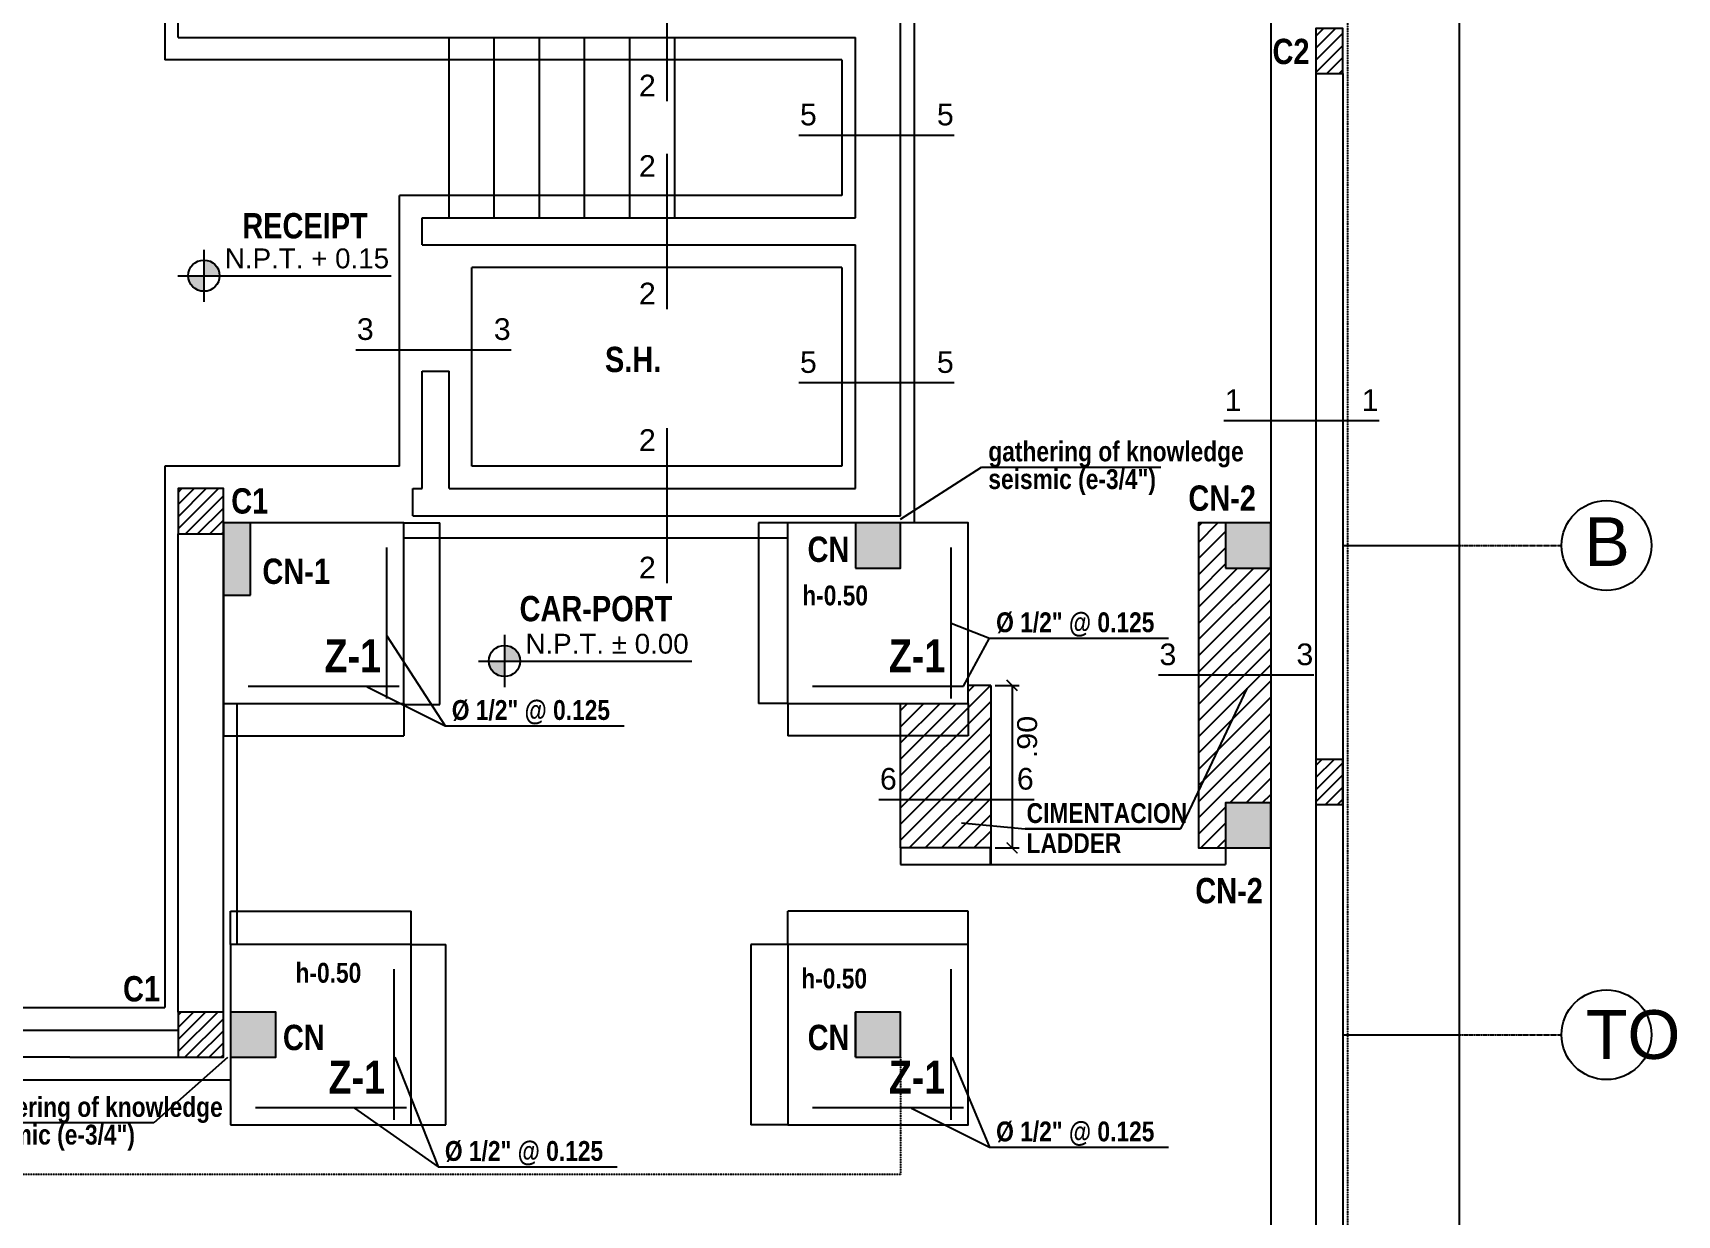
# Model space of a CAD drawing. Header units: millimetres. Extents: x -249630 to 95394, y -188036 to 109963.
# Drawn here: x 9735 to 18841, y -83401 to -76852 of the extents above; entities that cross this region are included whole.
import ezdxf

# ---------------------------------------------------------------- set-up
doc = ezdxf.new("R2010")
doc.units = ezdxf.units.MM
doc.header["$PDMODE"] = 2
doc.linetypes.add('ACAD_ISO04W100', pattern=[30, 24, -3, 0, -3])
doc.linetypes.add('DASHED2', pattern=[9.525, 6.35, -3.175])
for name, color, linetype in [('03', 3, 'Continuous'), ('04', 4, 'Continuous'), ('05', 5, 'Continuous'), ('DETALLES', 3, 'Continuous'), ('EJES', 161, 'Continuous'), ('Layer1', 2, 'Continuous'), ('Layer4', 6, 'Continuous'), ('Layer8', 8, 'Continuous'), ('SOMBRA', 252, 'Continuous'), ('SUBTITULOS', 90, 'Continuous'), ('TEXTOS', 11, 'Continuous'), ('VEREDA', 1, 'Continuous')]:
    doc.layers.add(name, color=color, linetype=linetype)
doc.styles.add('aaaaa', font='arial.ttf', dxfattribs={"height": 0.15})
doc.styles.add('ARIAL', font='arial.ttf', dxfattribs={"height": 0.14})
doc.styles.add('COTAS', font='arial.ttf', dxfattribs={"width": 1.1})
doc.styles.add('DESCRIPCION(E)', font='swisscbi.ttf', dxfattribs={"width": 1.1, "oblique": 15, "height": 0.15})
doc.styles.add('NIVEL', font='arial.ttf', dxfattribs={"width": 1.1, "height": 0.15})
doc.styles.add('SUBTITULOS(E)', font='swisscbi.ttf', dxfattribs={"oblique": 15, "height": 0.2})
doc.dimstyles.new('COTA1-50', dxfattribs={"dimscale": 0.5, "dimtxt": 0.22, "dimasz": 0.12, "dimexe": 0.08, "dimexo": 0.05, "dimgap": 0.076, "dimtad": 2, "dimzin": 4, "dimdsep": 46, "dimtxsty": 'COTAS', "dimblk": 'ARCHTICK', "dimcen": -0.1, "dimclrd": 141, "dimclre": 141, "dimclrt": 11, "dimadec": 0, "dimazin": 0, "dimtfac": 1, "dimtix": 1, "dimtmove": 1, "dimatfit": 3, "dimfxl": 1, "dimtolj": 1, "dimtzin": 0, "dimarcsym": 0})
pattern_1 = [(45, (-98613.554, -287423.35), (-33.67596, 33.67596), [])]
pattern_2 = [(45, (-98613.554, -287423.35), (-44.90128, 44.90128), [])]

# ---------------------------------------------------------------- blocks, each defined once
blk = doc.blocks.new('_ArchTick')
at = {"color": 0, "linetype": 'ByBlock', "const_width": 0.15}
blk.add_lwpolyline([(-0.5, -0.5), (0.5, 0.5)], dxfattribs=at)
blk = doc.blocks.new('*D547')
at = {"layer": '04', "color": 141, "lineweight": -2, "transparency": 16777216}
for p, q in [((13914.8, -79566.6), (13753.4, -79566.6)), ((13753.5, -79566.6), (13753.5, -80566.6)), ((13914.8, -80566.6), (13753.4, -80566.6))]:
    blk.add_line(p, q, dxfattribs=at)
at = {"layer": 'Defpoints', "color": 0, "transparency": 16777216}
for p in [(13914.9, -79566.6), (13753.5, -80566.6), (13914.9, -80566.6)]:
    blk.add_point(p, dxfattribs=at)
at = {"layer": '04', "color": 141, "lineweight": -2, "transparency": 16777216, "xscale": 0.06, "yscale": 0.06, "zscale": 0.06}
for p, rotation in [((13753.5, -79566.6), 90), ((13753.5, -80566.6), 270)]:
    blk.add_blockref('_ArchTick', p, dxfattribs=dict(at, rotation=rotation))
at = {"layer": '04', "color": 11, "transparency": 16777216, "insert": (13753.4, -80066.6), "char_height": 0.11, "attachment_point": 5, "rotation": 90, "style": 'COTAS'}
blk.add_mtext('\\A1;1000.00', dxfattribs=at)
blk = doc.blocks.new('*D585')
at = {"layer": '04', "color": 141, "lineweight": -2, "transparency": 16777216}
for p, q in [((13914.9, -80566.7), (13914.9, -80745.2)), ((14914.9, -80566.7), (14914.9, -80745.2)), ((14914.9, -80745.1), (13914.9, -80745.1))]:
    blk.add_line(p, q, dxfattribs=at)
at = {"layer": 'Defpoints', "color": 0, "transparency": 16777216}
for p in [(13914.9, -80566.6), (14914.9, -80566.6), (13914.9, -80745.1)]:
    blk.add_point(p, dxfattribs=at)
at = {"layer": '04', "color": 141, "lineweight": -2, "transparency": 16777216, "xscale": 0.06, "yscale": 0.06, "zscale": 0.06, "rotation": 180}
blk.add_blockref('_ArchTick', (13914.9, -80745.1), dxfattribs=at)
at = {"layer": '04', "color": 141, "lineweight": -2, "transparency": 16777216, "xscale": 0.06, "yscale": 0.06, "zscale": 0.06}
blk.add_blockref('_ArchTick', (14914.9, -80745.1), dxfattribs=at)
at = {"layer": '04', "color": 11, "transparency": 16777216, "insert": (14414.9, -80745.2), "char_height": 0.11, "attachment_point": 5, "style": 'COTAS'}
blk.add_mtext('\\A1;1000.00', dxfattribs=at)
blk = doc.blocks.new('*D548')
at = {"layer": '04', "color": 141, "lineweight": -2, "transparency": 16777216}
for p, q in [((10829.9, -81901.2), (10829.9, -81718.1)), ((10829.9, -81718.1), (11829.9, -81718.1)), ((11829.9, -81901.2), (11829.9, -81718.1))]:
    blk.add_line(p, q, dxfattribs=at)
at = {"layer": 'Defpoints', "color": 0, "transparency": 16777216}
for p in [(11829.9, -81718.1), (10829.9, -81901.3), (11829.9, -81901.3)]:
    blk.add_point(p, dxfattribs=at)
at = {"layer": '04', "color": 141, "lineweight": -2, "transparency": 16777216, "xscale": 0.06, "yscale": 0.06, "zscale": 0.06, "rotation": 180}
blk.add_blockref('_ArchTick', (10829.9, -81718.1), dxfattribs=at)
at = {"layer": '04', "color": 141, "lineweight": -2, "transparency": 16777216, "xscale": 0.06, "yscale": 0.06, "zscale": 0.06}
blk.add_blockref('_ArchTick', (11829.9, -81718.1), dxfattribs=at)
at = {"layer": '04', "color": 11, "transparency": 16777216, "insert": (11329.9, -81718), "char_height": 0.11, "attachment_point": 5, "style": 'COTAS'}
blk.add_mtext('\\A1;1000.00', dxfattribs=at)
blk = doc.blocks.new('*D549')
at = {"layer": '04', "color": 141, "lineweight": -2, "transparency": 16777216}
for p, q in [((11829.9, -81901.3), (12022.2, -81901.3)), ((12022.2, -82901.3), (12022.2, -81901.3)), ((11829.9, -82901.3), (12022.2, -82901.3))]:
    blk.add_line(p, q, dxfattribs=at)
at = {"layer": 'Defpoints', "color": 0, "transparency": 16777216}
for p in [(11829.9, -81901.3), (12022.2, -81901.3), (11829.9, -82901.3)]:
    blk.add_point(p, dxfattribs=at)
at = {"layer": '04', "color": 141, "lineweight": -2, "transparency": 16777216, "xscale": 0.06, "yscale": 0.06, "zscale": 0.06}
for p, rotation in [((12022.2, -81901.3), 90), ((12022.2, -82901.3), 270)]:
    blk.add_blockref('_ArchTick', p, dxfattribs=dict(at, rotation=rotation))
at = {"layer": '04', "color": 11, "transparency": 16777216, "insert": (12022.3, -82401.3), "char_height": 0.11, "attachment_point": 5, "rotation": 90, "style": 'COTAS'}
blk.add_mtext('\\A1;1000.00', dxfattribs=at)
blk = doc.blocks.new('*D550')
at = {"layer": '04', "color": 141, "lineweight": -2, "transparency": 16777216}
for p, q in [((13915.2, -81901.3), (13711.6, -81901.3)), ((13711.6, -81901.3), (13711.6, -82901.3)), ((13915.2, -82901.3), (13711.6, -82901.3))]:
    blk.add_line(p, q, dxfattribs=at)
at = {"layer": 'Defpoints', "color": 0, "transparency": 16777216}
for p in [(13915.2, -81901.3), (13711.6, -82901.3), (13915.2, -82901.3)]:
    blk.add_point(p, dxfattribs=at)
at = {"layer": '04', "color": 141, "lineweight": -2, "transparency": 16777216, "xscale": 0.06, "yscale": 0.06, "zscale": 0.06}
for p, rotation in [((13711.6, -81901.3), 90), ((13711.6, -82901.3), 270)]:
    blk.add_blockref('_ArchTick', p, dxfattribs=dict(at, rotation=rotation))
at = {"layer": '04', "color": 11, "transparency": 16777216, "insert": (13711.5, -82401.3), "char_height": 0.11, "attachment_point": 5, "rotation": 90, "style": 'COTAS'}
blk.add_mtext('\\A1;1000.00', dxfattribs=at)
blk = doc.blocks.new('*D551')
at = {"layer": '04', "color": 141, "lineweight": -2, "transparency": 16777216}
for p, q in [((13915.2, -81901.2), (13915.2, -81718.1)), ((14915.2, -81718.1), (13915.2, -81718.1)), ((14915.2, -81901.2), (14915.2, -81718.1))]:
    blk.add_line(p, q, dxfattribs=at)
at = {"layer": 'Defpoints', "color": 0, "transparency": 16777216}
for p in [(13915.2, -81718.1), (13915.2, -81901.3), (14915.2, -81901.3)]:
    blk.add_point(p, dxfattribs=at)
at = {"layer": '04', "color": 141, "lineweight": -2, "transparency": 16777216, "xscale": 0.06, "yscale": 0.06, "zscale": 0.06, "rotation": 180}
blk.add_blockref('_ArchTick', (13915.2, -81718.1), dxfattribs=at)
at = {"layer": '04', "color": 141, "lineweight": -2, "transparency": 16777216, "xscale": 0.06, "yscale": 0.06, "zscale": 0.06}
blk.add_blockref('_ArchTick', (14915.2, -81718.1), dxfattribs=at)
at = {"layer": '04', "color": 11, "transparency": 16777216, "insert": (14415.2, -81718), "char_height": 0.11, "attachment_point": 5, "style": 'COTAS'}
blk.add_mtext('\\A1;1000.00', dxfattribs=at)
blk = doc.blocks.new('*D380')
at = {"layer": 'Defpoints', "color": 0, "transparency": 16777216}
for p in [(16989.9, -72711.6), (16989.9, -79691.6), (17634, -79691.6)]:
    blk.add_point(p, dxfattribs=at)
at = {"layer": 'SOMBRA', "color": 141, "lineweight": -2, "transparency": 16777216}
for p, q in [((16989.9, -72711.6), (17634.1, -72711.6)), ((17634, -72711.6), (17634, -79691.6)), ((16989.9, -79691.6), (17634.1, -79691.6))]:
    blk.add_line(p, q, dxfattribs=at)
at = {"layer": 'SOMBRA', "color": 141, "lineweight": -2, "transparency": 16777216, "xscale": 0.06, "yscale": 0.06, "zscale": 0.06}
for p, rotation in [((17634, -72711.6), 90), ((17634, -79691.6), 270)]:
    blk.add_blockref('_ArchTick', p, dxfattribs=dict(at, rotation=rotation))
at = {"layer": 'SOMBRA', "color": 11, "transparency": 16777216, "insert": (17634.1, -76201.6), "char_height": 0.11, "attachment_point": 5, "rotation": 90, "style": 'COTAS'}
blk.add_mtext('\\A1;6980.00', dxfattribs=at)
blk = doc.blocks.new('*D381')
at = {"layer": 'Defpoints', "color": 0, "transparency": 16777216}
for p in [(16989.9, -79691.6), (16989.9, -82401.6), (17634, -82401.6)]:
    blk.add_point(p, dxfattribs=at)
at = {"layer": 'SOMBRA', "color": 141, "lineweight": -2, "transparency": 16777216}
for p, q in [((16989.9, -79691.6), (17634.1, -79691.6)), ((17634, -79691.6), (17634, -82401.6)), ((16989.9, -82401.6), (17634.1, -82401.6))]:
    blk.add_line(p, q, dxfattribs=at)
at = {"layer": 'SOMBRA', "color": 141, "lineweight": -2, "transparency": 16777216, "xscale": 0.06, "yscale": 0.06, "zscale": 0.06}
for p, rotation in [((17634, -79691.6), 90), ((17634, -82401.6), 270)]:
    blk.add_blockref('_ArchTick', p, dxfattribs=dict(at, rotation=rotation))
at = {"layer": 'SOMBRA', "color": 11, "transparency": 16777216, "insert": (17634.1, -81046.6), "char_height": 0.11, "attachment_point": 5, "rotation": 90, "style": 'COTAS'}
blk.add_mtext('\\A1;2710.00', dxfattribs=at)
blk = doc.blocks.new('*D382')
at = {"layer": 'Defpoints', "color": 0, "transparency": 16777216}
for p in [(16989.9, -82401.6), (15889.9, -85526.6), (17634, -85526.6)]:
    blk.add_point(p, dxfattribs=at)
at = {"layer": 'SOMBRA', "color": 141, "lineweight": -2, "transparency": 16777216}
for p, q in [((16989.9, -82401.6), (17634.1, -82401.6)), ((17634, -82401.6), (17634, -85526.6)), ((15889.9, -85526.6), (17634.1, -85526.6))]:
    blk.add_line(p, q, dxfattribs=at)
at = {"layer": 'SOMBRA', "color": 141, "lineweight": -2, "transparency": 16777216, "xscale": 0.06, "yscale": 0.06, "zscale": 0.06}
for p, rotation in [((17634, -82401.6), 90), ((17634, -85526.6), 270)]:
    blk.add_blockref('_ArchTick', p, dxfattribs=dict(at, rotation=rotation))
at = {"layer": 'SOMBRA', "color": 11, "transparency": 16777216, "insert": (17634.1, -83964.1), "char_height": 0.11, "attachment_point": 5, "rotation": 90, "style": 'COTAS'}
blk.add_mtext('\\A1;3125.00', dxfattribs=at)
blk = doc.blocks.new('*D462')
at = {"layer": '04', "color": 141, "lineweight": -2, "transparency": 16777216}
for p, q in [((10789.9, -80566.7), (10789.9, -80745.2)), ((11789.9, -80566.7), (11789.9, -80745.2)), ((10789.9, -80745.1), (11789.9, -80745.1))]:
    blk.add_line(p, q, dxfattribs=at)
at = {"layer": 'Defpoints', "color": 0, "transparency": 16777216}
for p in [(10789.9, -80566.6), (11789.9, -80566.6), (11789.9, -80745.1)]:
    blk.add_point(p, dxfattribs=at)
at = {"layer": '04', "color": 141, "lineweight": -2, "transparency": 16777216, "xscale": 0.06, "yscale": 0.06, "zscale": 0.06, "rotation": 180}
blk.add_blockref('_ArchTick', (10789.9, -80745.1), dxfattribs=at)
at = {"layer": '04', "color": 141, "lineweight": -2, "transparency": 16777216, "xscale": 0.06, "yscale": 0.06, "zscale": 0.06}
blk.add_blockref('_ArchTick', (11789.9, -80745.1), dxfattribs=at)
at = {"layer": '04', "color": 11, "transparency": 16777216, "insert": (11289.9, -80745.2), "char_height": 0.11, "attachment_point": 5, "style": 'COTAS'}
blk.add_mtext('\\A1;1000.00', dxfattribs=at)
blk = doc.blocks.new('*D463')
at = {"layer": '04', "color": 141, "lineweight": -2, "transparency": 16777216}
for p, q in [((11789.9, -79566.6), (11987.8, -79566.6)), ((11987.8, -80571.6), (11987.8, -79566.6)), ((11789.9, -80571.6), (11987.8, -80571.6))]:
    blk.add_line(p, q, dxfattribs=at)
at = {"layer": 'Defpoints', "color": 0, "transparency": 16777216}
for p in [(11789.9, -79566.6), (11987.8, -79566.6), (11789.9, -80571.6)]:
    blk.add_point(p, dxfattribs=at)
at = {"layer": '04', "color": 141, "lineweight": -2, "transparency": 16777216, "xscale": 0.06, "yscale": 0.06, "zscale": 0.06}
for p, rotation in [((11987.8, -79566.6), 90), ((11987.8, -80571.6), 270)]:
    blk.add_blockref('_ArchTick', p, dxfattribs=dict(at, rotation=rotation))
at = {"layer": '04', "color": 11, "transparency": 16777216, "insert": (11987.9, -80069.1), "char_height": 0.11, "attachment_point": 5, "rotation": 90, "style": 'COTAS'}
blk.add_mtext('\\A1;1005.00', dxfattribs=at)
blk = doc.blocks.new('*D529')
at = {"layer": 'Defpoints', "color": 0, "transparency": 16777216}
for p in [(14539.9, -81366.6), (15039.9, -81366.6), (15039.9, -81458.5)]:
    blk.add_point(p, dxfattribs=at)
at = {"layer": 'DETALLES', "color": 141, "lineweight": -2, "transparency": 16777216}
for p, q in [((14539.9, -81366.7), (14539.9, -81458.5)), ((15039.9, -81366.7), (15039.9, -81458.5)), ((14539.9, -81458.5), (15039.9, -81458.5))]:
    blk.add_line(p, q, dxfattribs=at)
at = {"layer": 'DETALLES', "color": 141, "lineweight": -2, "transparency": 16777216, "xscale": 0.06, "yscale": 0.06, "zscale": 0.06, "rotation": 180}
blk.add_blockref('_ArchTick', (14539.9, -81458.5), dxfattribs=at)
at = {"layer": 'DETALLES', "color": 141, "lineweight": -2, "transparency": 16777216, "xscale": 0.06, "yscale": 0.06, "zscale": 0.06}
blk.add_blockref('_ArchTick', (15039.9, -81458.5), dxfattribs=at)
at = {"layer": 'DETALLES', "color": 11, "transparency": 16777216, "insert": (14789.9, -81458.6), "char_height": 0.11, "attachment_point": 5, "style": 'COTAS'}
blk.add_mtext('\\A1;500.00', dxfattribs=at)
blk = doc.blocks.new('*D530')
at = {"layer": 'Defpoints', "color": 0, "transparency": 16777216}
for p in [(15036.3, -81366.6), (16339.9, -81366.6), (16339.9, -81458.5)]:
    blk.add_point(p, dxfattribs=at)
at = {"layer": 'DETALLES', "color": 141, "lineweight": -2, "transparency": 16777216}
for p, q in [((15036.3, -81366.7), (15036.3, -81458.5)), ((16339.9, -81366.7), (16339.9, -81458.5)), ((15036.3, -81458.5), (16339.9, -81458.5))]:
    blk.add_line(p, q, dxfattribs=at)
at = {"layer": 'DETALLES', "color": 141, "lineweight": -2, "transparency": 16777216, "xscale": 0.06, "yscale": 0.06, "zscale": 0.06, "rotation": 180}
blk.add_blockref('_ArchTick', (15036.3, -81458.5), dxfattribs=at)
at = {"layer": 'DETALLES', "color": 141, "lineweight": -2, "transparency": 16777216, "xscale": 0.06, "yscale": 0.06, "zscale": 0.06}
blk.add_blockref('_ArchTick', (16339.9, -81458.5), dxfattribs=at)
at = {"layer": 'DETALLES', "color": 11, "transparency": 16777216, "insert": (15688.1, -81458.6), "char_height": 0.11, "attachment_point": 5, "style": 'COTAS'}
blk.add_mtext('\\A1;1303.55', dxfattribs=at)

msp = doc.modelspace()

# ---------------------------------------------------------------- hatches: boundary and pattern name
at = {"layer": 'DETALLES'}
h = msp.add_hatch(dxfattribs=at)
h.set_pattern_fill('ANSI31', color=256, scale=20, style=0)
h.set_pattern_definition(pattern_2)
h.paths.add_polyline_path([(16589.871, -79816.638), (16339.871, -79816.638), (16339.871, -79566.638), (16189.871, -79566.638), (16189.871, -81366.638), (16339.871, -81366.638), (16339.871, -81116.638), (16589.871, -81116.638)])
h = msp.add_hatch(dxfattribs=at)
h.set_pattern_fill('ANSI31', color=256, scale=20, style=0)
h.set_pattern_definition(pattern_2)
h.paths.add_polyline_path([(15039.871, -80466.638), (14914.871, -80466.638), (14914.871, -80566.638), (14539.871, -80566.638), (14539.871, -81366.638), (15039.871, -81366.638)])
h.paths.add_polyline_path([(14224.194, -80755.65), (14605.548, -80755.65), (14605.548, -80922.976), (14224.194, -80922.976)], flags=9)
at = {"layer": 'Layer1'}
h = msp.add_hatch(color=256, dxfattribs=at)
h.paths.add_polyline_path([(10682.176, -78110.356), (10682.176, -78196.896), (10768.717, -78196.896, 0.41421358)])
h.paths.add_polyline_path([(10682.176, -78196.896), (10595.636, -78196.896, 0.41421349), (10682.176, -78283.437)])
h = msp.add_hatch(color=256, dxfattribs=at)
h.paths.add_polyline_path([(12346.695, -80244.913), (12346.695, -80331.453), (12433.235, -80331.453, 0.41421358)])
h.paths.add_polyline_path([(12346.695, -80331.453), (12260.154, -80331.453, 0.41421349), (12346.695, -80417.994)])
at = {"layer": 'Layer8'}
h = msp.add_hatch(dxfattribs=at)
h.set_pattern_fill('ANSI31', color=256, scale=15, style=0)
h.set_pattern_definition(pattern_1)
h.paths.add_polyline_path([(16989.871, -73026.638), (16989.871, -72776.638), (16839.871, -72776.638), (16839.871, -73026.638)])
h.paths.add_polyline_path([(16839.871, -77076.638), (16989.871, -77076.638), (16989.871, -76826.638), (16839.871, -76826.638)])
h = msp.add_hatch(dxfattribs=at)
h.set_pattern_fill('ANSI31', color=256, scale=15, style=0)
h.set_pattern_definition(pattern_1)
h.paths.add_polyline_path([(10539.871, -79626.638), (10789.871, -79626.638), (10789.871, -79376.638), (10539.871, -79376.638)])
h.paths.add_polyline_path([(10789.871, -82276.638), (10539.871, -82276.638), (10539.871, -82526.638), (10789.871, -82526.638)])
h.paths.add_polyline_path([(7039.871, -82276.638), (6789.871, -82276.638), (6789.871, -82526.638), (7039.871, -82526.638)])
h = msp.add_hatch(dxfattribs=at)
h.set_pattern_fill('ANSI31', color=256, scale=15, style=0)
h.set_pattern_definition(pattern_1)
h.paths.add_polyline_path([(16989.871, -80876.638), (16839.871, -80876.638), (16839.871, -81126.638), (16989.871, -81126.638)])
at = {"layer": 'SOMBRA'}
for points in [[(10939.871, -79566.638), (10789.871, -79566.638), (10789.871, -79966.638), (10939.871, -79966.638)], [(14539.871, -79566.638), (14289.871, -79566.638), (14289.871, -79816.638), (14539.871, -79816.638), (14539.871, -79776.638)], [(16589.871, -79566.638), (16339.871, -79566.638), (16339.871, -79816.638), (16589.871, -79816.638), (16589.871, -79776.638)], [(16589.871, -81116.638), (16339.871, -81116.638), (16339.871, -81366.638), (16589.871, -81366.638), (16589.871, -81326.638)], [(11079.871, -82276.638), (10829.871, -82276.638), (10829.871, -82526.638), (11079.871, -82526.638)], [(14539.871, -82526.638), (14539.871, -82276.638), (14289.871, -82276.638), (14289.871, -82526.638)]]:
    msp.add_hatch(color=252, dxfattribs=at).paths.add_polyline_path(points)

# ---------------------------------------------------------------- linework, layer by layer
at = {"layer": '03'}
for p, q in [((14539.871, -79526.638), (14539.871, -72876.638)), ((10539.871, -76876.638), (10539.871, -76176.638)), ((10539.871, -76876.638), (14289.871, -76876.638)), ((14289.871, -77876.638), (14289.871, -76876.638)), ((16839.871, -77076.638), (16839.871, -84464.506)), ((16989.871, -77076.638), (16989.871, -84526.638)), ((11889.871, -77876.638), (14289.871, -77876.638)), ((11889.871, -78026.638), (11889.871, -77876.638)), ((11889.871, -78026.638), (14289.871, -78026.638)), ((14289.871, -79376.638), (14289.871, -78026.638)), ((11889.871, -79376.638), (11889.871, -78726.638)), ((11889.871, -78726.638), (12039.871, -78726.638)), ((12039.871, -79376.638), (12039.871, -78726.638)), ((11839.871, -79376.638), (11889.871, -79376.638)), ((11839.871, -79526.638), (11839.871, -79376.638)), ((12039.871, -79376.638), (14289.871, -79376.638)), ((10789.871, -79526.638), (10789.871, -79526.638)), ((11839.871, -79526.638), (14539.871, -79526.638)), ((10539.871, -82276.638), (10539.871, -79626.638)), ((10789.871, -82276.638), (10789.871, -79626.638)), ((10789.871, -79626.638), (10789.871, -79626.638)), ((7689.871, -82376.638), (9939.871, -82376.638)), ((9939.871, -82376.638), (10539.871, -82376.638)), ((9939.871, -82526.638), (7689.871, -82526.638)), ((9939.871, -82526.638), (10539.871, -82526.638))]:
    msp.add_line(p, q, dxfattribs=at)
at = {"layer": '04'}
for p, q in [((16589.871, -73151.638), (16589.871, -79566.638)), ((15039.871, -80466.638), (15039.871, -81366.638)), ((16589.871, -81366.638), (16589.871, -84349.69))]:
    msp.add_line(p, q, dxfattribs=at)
for points in [[(10464.871, -73151.638), (10464.871, -77001.638)], [(14614.871, -73151.638), (14614.871, -79566.638)], [(14214.871, -77001.638), (10464.871, -77001.638)], [(14214.871, -77001.638), (14214.871, -77751.638)], [(14214.871, -77751.638), (11764.871, -77751.638)], [(11764.871, -79251.638), (11764.871, -77751.638)], [(14214.871, -78151.638), (12164.871, -78151.638)], [(12164.871, -79251.638), (12164.871, -78151.638)], [(14214.871, -78151.638), (14214.871, -79251.638)], [(10464.871, -79251.638), (10464.871, -82251.638)], [(11764.871, -79251.638), (10464.871, -79251.638)], [(14214.871, -79251.638), (12164.871, -79251.638)], [(16339.871, -79566.638), (16189.871, -79566.638), (16189.871, -81366.638), (16339.871, -81366.638)], [(13914.871, -79651.638), (11789.871, -79651.638)], [(15039.871, -80466.638), (14914.871, -80466.638)], [(10864.871, -80566.638), (10864.871, -81901.273)], [(14539.871, -81366.638), (14539.871, -80566.638)], [(15039.871, -81366.638), (14539.871, -81366.638)], [(7189.871, -82251.638), (10464.871, -82251.638)], [(7189.871, -82651.638), (10829.871, -82651.638)]]:
    msp.add_lwpolyline(points, dxfattribs=at)
for points in [[(10789.871, -80566.638), (11789.871, -80566.638), (11789.871, -79566.638), (10789.871, -79566.638)], [(13914.871, -80566.638), (14914.871, -80566.638), (14914.871, -79566.638), (13914.871, -79566.638)], [(10829.871, -82901.273), (11829.871, -82901.273), (11829.871, -81901.273), (10829.871, -81901.273)], [(13915.236, -82901.273), (14915.236, -82901.273), (14915.236, -81901.273), (13915.236, -81901.273)]]:
    msp.add_lwpolyline(points, close=True, dxfattribs=at)
at = {"layer": '05'}
for points in [[(11695.489, -80539.303), (11695.489, -79703.232)], [(14820.489, -80539.303), (14820.489, -79703.232)], [(10927.795, -80470.336), (11763.867, -80470.336)], [(14052.795, -80470.336), (14888.867, -80470.336)], [(11735.123, -82873.938), (11735.123, -82037.866)], [(14820.489, -82873.938), (14820.489, -82037.866)], [(10967.43, -82804.971), (11803.501, -82804.971)], [(14052.795, -82804.971), (14888.867, -82804.971)]]:
    msp.add_lwpolyline(points, dxfattribs=at)
at = {"layer": 'DETALLES', "color": 141}
for p, q in [((15064.871, -80466.638), (15197.529, -80466.638)), ((15157.529, -80466.638), (15157.529, -81366.638)), ((15064.871, -81366.638), (15197.529, -81366.638))]:
    msp.add_line(p, q, dxfattribs=at)
at = {"layer": 'DETALLES'}
msp.add_lwpolyline([(16589.871, -79566.638), (16589.871, -81366.638)], dxfattribs=at)
at = {"layer": 'EJES', "linetype": 'ACAD_ISO04W100', "ltscale": 0.03}
for p, q in [((16989.871, -79691.638), (18200.655, -79691.638)), ((16989.871, -82401.638), (18200.655, -82401.638))]:
    msp.add_line(p, q, dxfattribs=at)
at = {"layer": 'EJES'}
for centre in [(18449.28, -79691.638), (18449.28, -82401.638)]:
    msp.add_circle(centre, 248.625, dxfattribs=at)
at = {"layer": 'Layer1'}
for p, q in [((10682.176, -78052.711), (10682.176, -78341.082)), ((10537.991, -78196.896), (11719.702, -78196.896)), ((12346.695, -80187.268), (12346.695, -80475.639)), ((12202.509, -80331.453), (13384.221, -80331.453))]:
    msp.add_line(p, q, dxfattribs=at)
for centre in [(10682.176, -78196.896), (12346.695, -80331.453)]:
    msp.add_circle(centre, 86.54, dxfattribs=at)
at = {"layer": 'Layer4'}
for p, q in [((14539.871, -82276.638), (14289.871, -82276.638)), ((14539.871, -82526.638), (14539.871, -82276.638)), ((14289.871, -82526.638), (14539.871, -82526.638))]:
    msp.add_line(p, q, dxfattribs=at)
for points in [[(13245.486, -76370.44), (13245.486, -77230.68)], [(14837.863, -77419.965), (13977.623, -77419.965)], [(13245.486, -77522.593), (13245.486, -78382.833)], [(12384.013, -78608.588), (11523.773, -78608.588)], [(14837.863, -78791.196), (13977.623, -78791.196)], [(17190.205, -79001.726), (16329.965, -79001.726)], [(13245.486, -79040.74), (13245.486, -79900.98)], [(16828.872, -80410.358), (15968.632, -80410.358)], [(15280.729, -81099.757), (14420.489, -81099.757)], [(14289.871, -82526.638), (14289.871, -82276.638)]]:
    msp.add_lwpolyline(points, dxfattribs=at)
for points in [[(16839.871, -77076.638), (16989.871, -77076.638), (16989.871, -76826.638), (16839.871, -76826.638)], [(16839.871, -81126.638), (16989.871, -81126.638), (16989.871, -80876.638), (16839.871, -80876.638)]]:
    msp.add_lwpolyline(points, close=True, dxfattribs=at)
at = {"layer": 'Layer4', "color": 6}
for points in [[(10539.871, -79626.638), (10789.871, -79626.638), (10789.871, -79376.638), (10539.871, -79376.638)], [(10939.871, -79966.638), (10939.871, -79566.638), (10789.871, -79566.638), (10789.871, -79966.638)], [(14289.871, -79816.638), (14539.871, -79816.638), (14539.871, -79566.638), (14289.871, -79566.638)], [(16339.871, -79816.638), (16589.871, -79816.638), (16589.871, -79566.638), (16339.871, -79566.638)], [(16339.871, -81366.638), (16589.871, -81366.638), (16589.871, -81116.638), (16339.871, -81116.638)], [(10539.871, -82526.638), (10789.871, -82526.638), (10789.871, -82276.638), (10539.871, -82276.638)], [(10829.871, -82526.638), (11079.871, -82526.638), (11079.871, -82276.638), (10829.871, -82276.638)], [(14289.871, -82526.638), (14539.871, -82526.638), (14539.871, -82276.638), (14289.871, -82276.638)]]:
    msp.add_lwpolyline(points, close=True, dxfattribs=at)
at = {"layer": 'VEREDA', "linetype": 'DASHED2', "ltscale": 0.025}
msp.add_line((14539.871, -83176.638), (6789.871, -83176.638), dxfattribs=at)
for points in [[(6764.871, -85526.638), (6764.871, -62851.638), (17014.871, -62851.638), (17014.871, -84526.638)], [(14539.871, -82526.638), (14539.871, -83176.638)]]:
    msp.add_lwpolyline(points, dxfattribs=at)
at = {"layer": 'VEREDA'}
for points in [[(12039.871, -77876.638), (12039.871, -76876.638)], [(12289.871, -77876.638), (12289.871, -76876.638)], [(12539.871, -77876.638), (12539.871, -76876.638)], [(12789.871, -77876.638), (12789.871, -76876.638)], [(13039.871, -77876.638), (13039.871, -76876.638)], [(13289.871, -77876.638), (13289.871, -76876.638)]]:
    msp.add_lwpolyline(points, dxfattribs=at)

# ---------------------------------------------------------------- block references
at = {"layer": 'DETALLES', "color": 141, "xscale": 60, "yscale": 60, "zscale": 60}
for p, rotation in [((15157.529, -80466.638), 90), ((15157.529, -81366.638), 270)]:
    msp.add_blockref('_ArchTick', p, dxfattribs=dict(at, rotation=rotation))

# ---------------------------------------------------------------- texts
at = {"color": 4, "linetype": 'Continuous', "char_height": 120, "width": 192.904, "attachment_point": 5, "style": 'aaaaa'}
for s, insert in [('2', (13137.921, -77143.516)), ('5', (14029.645, -77304.859)), ('5', (14788.002, -77304.859)), ('2', (13137.921, -77589.132)), ('2', (13137.921, -78295.669)), ('3', (11575.795, -78493.481)), ('3', (12334.152, -78493.481)), ('5', (14029.645, -78676.09)), ('5', (14788.002, -78676.09)), ('1', (16381.987, -78886.62)), ('1', (17140.344, -78886.62)), ('2', (13137.921, -79107.28)), ('2', (13137.921, -79813.817)), ('3', (16020.654, -80295.251)), ('3', (16779.011, -80295.251)), ('6', (14472.51, -80984.65)), ('6', (15230.868, -80984.65))]:
    msp.add_mtext(s, dxfattribs=dict(at, insert=insert))
at = {"layer": 'DETALLES', "color": 11, "insert": (15241.65, -80752.559), "char_height": 110, "attachment_point": 5, "rotation": 90, "style": 'COTAS'}
msp.add_mtext('\\A1;.90', dxfattribs=at)
at = {"layer": 'EJES', "style": 'ARIAL'}
for s, p in [('B', (18327.269, -79804.873)), ('TO', (18335, -82535.657))]:
    msp.add_text(s, height=270, dxfattribs=at).set_placement(p)
at = {"layer": 'SUBTITULOS', "linetype": 'ByBlock', "style": 'SUBTITULOS(E)'}
for s, p in [('C2', (16600.068, -77024.47)), ('RECEIPT', (10894.556, -77990.025)), ('S.H.', (12903.262, -78730.711)), ('C1', (10833.419, -79514.494)), ('CN-2', (16133.998, -79498.994)), ('CN', (14024.98, -79782.533)), ('CN-1', (11006.177, -79904.223)), ('CAR-PORT', (12430.114, -80111.241)), ('CN-2', (16172.554, -81673.457)), ('C1', (10234.057, -82217.168)), ('CN', (11119.521, -82486.898)), ('CN', (14025.555, -82486.898))]:
    msp.add_text(s, height=140, dxfattribs=at).set_placement(p)
at = {"layer": 'TEXTOS', "linetype": 'ByBlock'}
for s, height, style, p in [('N.P.T. + 0.15', 110, 'NIVEL', (10797.999, -78156.063)), ('gathering of knowledge', 110, 'DESCRIPCION(E)', (15026.178, -79225.267)), ('seismic (e-3/4")', 110, 'DESCRIPCION(E)', (15026.178, -79378.563)), ('h-0.50', 110, 'DESCRIPCION(E)', (13995.665, -80023.096)), ('%%c 1/2" @ 0.125', 110, 'DESCRIPCION(E)', (15069.385, -80171.876)), ('Z-1', 182, 'SUBTITULOS(E)', (11349.993, -80393.413)), ('N.P.T. %%P 0.00', 110, 'NIVEL', (12462.518, -80290.62)), ('Z-1', 182, 'SUBTITULOS(E)', (14474.993, -80393.413)), ('%%c 1/2" @ 0.125', 110, 'DESCRIPCION(E)', (12054.728, -80657.868)), ('CIMENTACION ', 110, 'DESCRIPCION(E)', (15238.264, -81228.795)), ('LADDER', 110, 'DESCRIPCION(E)', (15238.264, -81395.507)), ('h-0.50', 110, 'DESCRIPCION(E)', (11189.32, -82113.598)), ('h-0.50', 110, 'DESCRIPCION(E)', (13990.415, -82145.157)), ('Z-1', 182, 'SUBTITULOS(E)', (11372.375, -82728.048)), ('Z-1', 182, 'SUBTITULOS(E)', (14474.66, -82728.048)), ('gathering of knowledge', 110, 'DESCRIPCION(E)', (9371.946, -82856.814)), ('seismic (e-3/4")', 110, 'DESCRIPCION(E)', (9371.946, -83010.11)), ('%%c 1/2" @ 0.125', 110, 'DESCRIPCION(E)', (15069.385, -82992.502)), ('%%c 1/2" @ 0.125', 110, 'DESCRIPCION(E)', (12016.5, -83100.669))]:
    msp.add_text(s, height=height, dxfattribs=dict(at, style=style)).set_placement(p)

# ---------------------------------------------------------------- dimensions: what is measured, and where the dimension line sits
at = {"layer": '04'}
for base, p1, p2, picture, middle in [((11987.767, -79566.638), (11789.871, -80571.638), (11789.871, -79566.638), '*D463', (11987.861, -80069.138)), ((13753.487, -80566.638), (13914.871, -79566.638), (13914.871, -80566.638), '*D547', (13753.393, -80066.638)), ((12022.204, -81901.273), (11829.871, -82901.273), (11829.871, -81901.273), '*D549', (12022.298, -82401.273)), ((13711.601, -82901.273), (13915.236, -81901.273), (13915.236, -82901.273), '*D550', (13711.507, -82401.273))]:
    dim = msp.add_linear_dim(base=base, p1=p1, p2=p2, angle=90, dimstyle='COTA1-50', dxfattribs=at)
    dim.commit()
    dim.dimension.update_dxf_attribs({"geometry": picture, "text_midpoint": middle})
for base, p1, p2, picture, middle in [((11789.871, -80745.15), (10789.871, -80566.638), (11789.871, -80566.638), '*D462', (11289.871, -80745.244)), ((13914.871, -80745.15), (14914.871, -80566.638), (13914.871, -80566.638), '*D585', (14414.871, -80745.244)), ((11829.871, -81718.123), (10829.871, -81901.273), (11829.871, -81901.273), '*D548', (11329.871, -81718.029)), ((13915.236, -81718.123), (14915.236, -81901.273), (13915.236, -81901.273), '*D551', (14415.236, -81718.029))]:
    dim = msp.add_linear_dim(base=base, p1=p1, p2=p2, dimstyle='COTA1-50', dxfattribs=at)
    dim.commit()
    dim.dimension.update_dxf_attribs({"geometry": picture, "text_midpoint": middle})
at = {"layer": 'DETALLES'}
for base, p1, p2, picture, middle in [((15039.871, -81458.508), (14539.871, -81366.638), (15039.871, -81366.638), '*D529', (14789.871, -81458.602)), ((16339.871, -81458.508), (15036.323, -81366.638), (16339.871, -81366.638), '*D530', (15688.097, -81458.603))]:
    dim = msp.add_linear_dim(base=base, p1=p1, p2=p2, dimstyle='COTA1-50', dxfattribs=at)
    dim.commit()
    dim.dimension.update_dxf_attribs({"geometry": picture, "text_midpoint": middle})
at = {"layer": 'SOMBRA'}
for base, p1, p2, picture, middle in [((17634.028, -79691.638), (16989.871, -72711.638), (16989.871, -79691.638), '*D380', (17634.122, -76201.638)), ((17634.028, -82401.638), (16989.871, -79691.638), (16989.871, -82401.638), '*D381', (17634.122, -81046.638)), ((17634.028, -85526.638), (16989.871, -82401.638), (15889.871, -85526.638), '*D382', (17634.122, -83964.138))]:
    dim = msp.add_linear_dim(base=base, p1=p1, p2=p2, angle=90, dimstyle='COTA1-50', dxfattribs=at)
    dim.commit()
    dim.dimension.update_dxf_attribs({"geometry": picture, "text_midpoint": middle})

# ---------------------------------------------------------------- leaders
at = {"layer": '04'}
for points in [[(14539.871, -79545.669), (14988.984, -79257.566), (15981.209, -79257.566)], [(14820.489, -80121.267), (15032.191, -80204.175), (16024.416, -80204.175)], [(11695.489, -80191.856), (12017.534, -80690.167), (13009.76, -80690.167)], [(14888.867, -80470.336), (15032.191, -80204.175), (16024.416, -80204.175)], [(11586.19, -80473.756), (12017.534, -80690.167), (13009.76, -80690.167)], [(16458.61, -80483.167), (16089.699, -81261.094), (15230.143, -81261.094)], [(14876.838, -81227.901), (15230.143, -81261.094), (16089.699, -81261.094)], [(10811.731, -82528.401), (10405.349, -82889.113), (9413.123, -82889.113)], [(11739.47, -82526.49), (11979.306, -83132.968), (12971.532, -83132.968)], [(14824.836, -82526.49), (15032.191, -83024.801), (16024.416, -83024.801)], [(11515.481, -82808.39), (11979.306, -83132.968), (12971.532, -83132.968)], [(14600.847, -82808.39), (15032.191, -83024.801), (16024.416, -83024.801)]]:
    msp.add_leader(points, dimstyle='COTA1-50', override={"dimgap": 0.076, "dimtad": 0}, dxfattribs=at)

doc.saveas('drawing.dxf')
